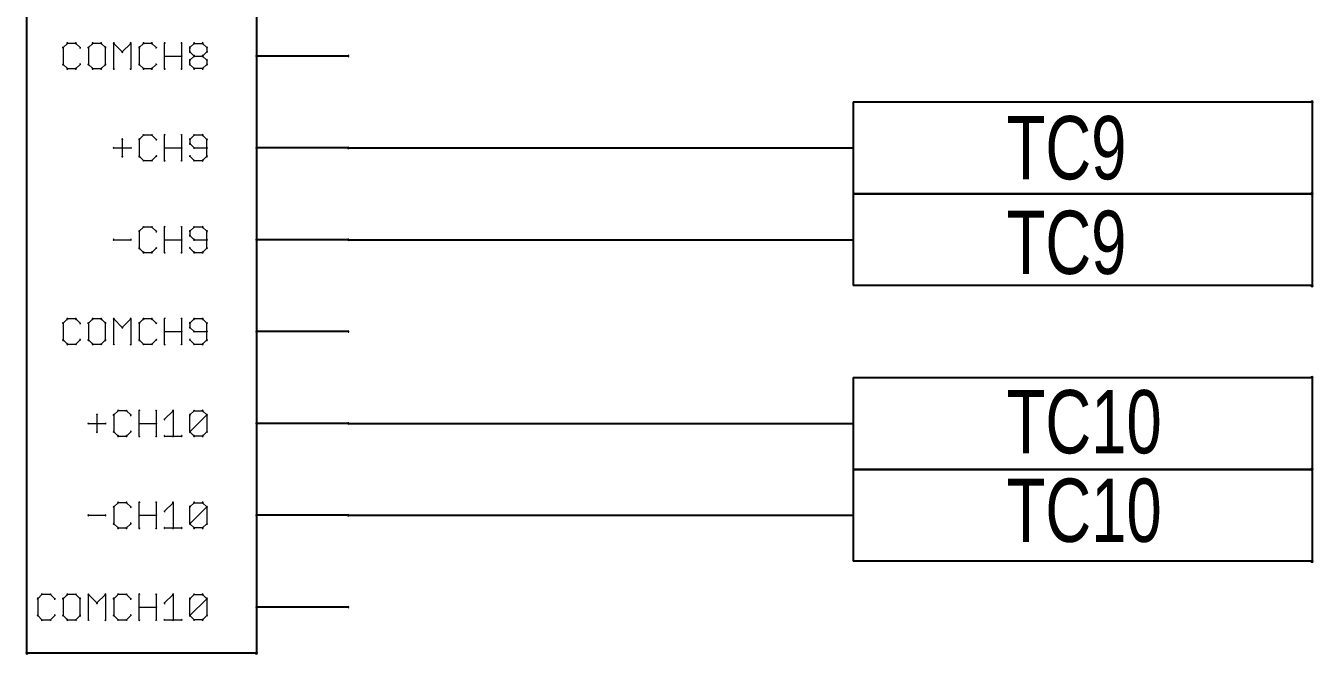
# Paper-space layout 'TEMPERATURE MODULE' of a CAD drawing. Header units: inches. Extents: x 0.5 to 16.2, y 0.3 to 10.6.
# Drawn here: x 9.348 to 12.152, y 2.147 to 3.516 of the extents above; entities that cross this region are included whole.
import ezdxf

# ---------------------------------------------------------------- set-up
doc = ezdxf.new("R2010")
doc.units = ezdxf.units.IN
doc.header["$MEASUREMENT"] = 0
for name, color, linetype in [('94', 14, 'Continuous'), ('TEXT', 4, 'Continuous'), ('THIN_RED', 1, 'Continuous')]:
    doc.layers.add(name, color=color, linetype=linetype)
doc.styles.add('SLDTEXTSTYLE2', font='TXT', dxfattribs={"width": 0.75})

psp = doc.layouts.new('TEMPERATURE MODULE')

# ---------------------------------------------------------------- linework, layer by layer
at = {"layer": '94', "lineweight": 25}
for p, q in [((9.35, 2.15), (9.35, 8.15)), ((9.85, 8.15), (9.85, 2.15)), ((10.05, 3.45), (9.85, 3.45)), ((11.15, 3.35), (12.15, 3.35)), ((12.15, 3.35), (12.15, 3.15)), ((10.05, 3.25), (9.85, 3.25)), ((12.15, 3.15), (11.15, 3.15)), ((11.15, 3.15), (12.15, 3.15)), ((12.15, 3.15), (12.15, 2.95)), ((10.05, 3.05), (9.85, 3.05)), ((12.15, 2.95), (11.15, 2.95)), ((10.05, 2.85), (9.85, 2.85)), ((11.15, 2.75), (12.15, 2.75)), ((12.15, 2.75), (12.15, 2.55)), ((10.05, 2.65), (9.85, 2.65)), ((12.15, 2.55), (11.15, 2.55)), ((11.15, 2.55), (12.15, 2.55)), ((12.15, 2.55), (12.15, 2.35)), ((10.05, 2.45), (9.85, 2.45)), ((12.15, 2.35), (11.15, 2.35)), ((10.05, 2.25), (9.85, 2.25)), ((9.85, 2.15), (9.35, 2.15))]:
    psp.add_line(p, q, dxfattribs=at)
at = {"layer": '94', "lineweight": 18}
for centre, radius, start, end in [((9.85, 3.45), 0.0015, 90, 270), ((10.05, 3.45), 0.0015, 270, 90), ((12.15, 3.35), 0.0025, 0, 180), ((12.15, 3.35), 0.0025, 270, 90), ((9.85, 3.25), 0.0015, 90, 270), ((10.05, 3.25), 0.0015, 270, 90), ((12.15, 3.15), 0.0025, 0, 180), ((12.15, 3.15), 0.0025, 180, 0), ((12.15, 3.15), 0.0025, 270, 90), ((12.15, 3.15), 0.0025, 270, 90), ((9.85, 3.05), 0.0015, 90, 270), ((10.05, 3.05), 0.0015, 270, 90), ((12.15, 2.95), 0.0025, 180, 0), ((12.15, 2.95), 0.0025, 270, 90), ((9.85, 2.85), 0.0015, 90, 270), ((10.05, 2.85), 0.0015, 270, 90), ((12.15, 2.75), 0.0025, 0, 180), ((12.15, 2.75), 0.0025, 270, 90), ((9.85, 2.65), 0.0015, 90, 270), ((10.05, 2.65), 0.0015, 270, 90), ((12.15, 2.55), 0.0025, 0, 180), ((12.15, 2.55), 0.0025, 180, 0), ((12.15, 2.55), 0.0025, 270, 90), ((12.15, 2.55), 0.0025, 270, 90), ((9.85, 2.45), 0.0015, 90, 270), ((10.05, 2.45), 0.0015, 270, 90), ((12.15, 2.35), 0.0025, 180, 0), ((12.15, 2.35), 0.0025, 270, 90), ((9.85, 2.25), 0.0015, 90, 270), ((10.05, 2.25), 0.0015, 270, 90), ((9.35, 2.15), 0.0025, 90, 270), ((9.35, 2.15), 0.0025, 180, 0), ((9.85, 2.15), 0.0025, 180, 0), ((9.85, 2.15), 0.0025, 270, 90)]:
    psp.add_arc(centre, radius, start, end, dxfattribs=at)
at = {"layer": 'TEXT', "lineweight": 18}
for p, q in [((9.4382, 3.4775), (9.429, 3.4684)), ((9.429, 3.4684), (9.429, 3.4317)), ((9.4565, 3.4775), (9.4382, 3.4775)), ((9.4657, 3.4684), (9.4565, 3.4775)), ((9.4934, 3.4775), (9.4843, 3.4684)), ((9.4843, 3.4684), (9.4843, 3.4317)), ((9.5118, 3.4775), (9.4934, 3.4775)), ((9.521, 3.4684), (9.5118, 3.4775)), ((9.521, 3.4317), (9.521, 3.4684)), ((9.5395, 3.4225), (9.5395, 3.4775)), ((9.5395, 3.4775), (9.5579, 3.4592)), ((9.5579, 3.4592), (9.5762, 3.4775)), ((9.5762, 3.4775), (9.5762, 3.4225)), ((9.6039, 3.4775), (9.5948, 3.4684)), ((9.5948, 3.4684), (9.5948, 3.4317)), ((9.6223, 3.4775), (9.6039, 3.4775)), ((9.6315, 3.4684), (9.6223, 3.4775)), ((9.65, 3.4225), (9.65, 3.4775)), ((9.6867, 3.4775), (9.6867, 3.4225)), ((9.7053, 3.4684), (9.7144, 3.4775)), ((9.7053, 3.4592), (9.7053, 3.4684)), ((9.7144, 3.45), (9.7053, 3.4592)), ((9.7144, 3.4775), (9.7328, 3.4775)), ((9.7328, 3.4775), (9.742, 3.4684)), ((9.742, 3.4592), (9.7328, 3.45)), ((9.742, 3.4684), (9.742, 3.4592)), ((9.429, 3.4317), (9.4382, 3.4225)), ((9.4382, 3.4225), (9.4565, 3.4225)), ((9.4565, 3.4225), (9.4657, 3.4317)), ((9.4843, 3.4317), (9.4934, 3.4225)), ((9.4934, 3.4225), (9.5118, 3.4225)), ((9.5118, 3.4225), (9.521, 3.4317)), ((9.5948, 3.4317), (9.6039, 3.4225)), ((9.6039, 3.4225), (9.6223, 3.4225)), ((9.6223, 3.4225), (9.6315, 3.4317)), ((9.65, 3.45), (9.6867, 3.45)), ((9.7053, 3.4408), (9.7144, 3.45)), ((9.7053, 3.4317), (9.7053, 3.4408)), ((9.7144, 3.4225), (9.7053, 3.4317)), ((9.7144, 3.45), (9.7328, 3.45)), ((9.7328, 3.4225), (9.7144, 3.4225)), ((9.7328, 3.45), (9.742, 3.4408)), ((9.742, 3.4317), (9.7328, 3.4225)), ((9.742, 3.4408), (9.742, 3.4317)), ((9.5579, 3.2684), (9.5579, 3.2317)), ((9.6039, 3.2775), (9.5948, 3.2684)), ((9.5948, 3.2684), (9.5948, 3.2317)), ((9.6223, 3.2775), (9.6039, 3.2775)), ((9.6315, 3.2684), (9.6223, 3.2775)), ((9.65, 3.2225), (9.65, 3.2775)), ((9.6867, 3.2775), (9.6867, 3.2225)), ((9.7144, 3.2775), (9.7053, 3.2684)), ((9.7053, 3.2684), (9.7053, 3.2592)), ((9.7053, 3.2592), (9.7144, 3.25)), ((9.7328, 3.2775), (9.7144, 3.2775)), ((9.742, 3.2684), (9.7328, 3.2775)), ((9.742, 3.2317), (9.742, 3.2684)), ((9.5395, 3.25), (9.5762, 3.25)), ((9.5948, 3.2317), (9.6039, 3.2225)), ((9.6223, 3.2225), (9.6315, 3.2317)), ((9.65, 3.25), (9.6867, 3.25)), ((9.7053, 3.2317), (9.7144, 3.2225)), ((9.7144, 3.25), (9.742, 3.25)), ((9.7328, 3.2225), (9.742, 3.2317)), ((9.6039, 3.2225), (9.6223, 3.2225)), ((9.7144, 3.2225), (9.7328, 3.2225)), ((9.6039, 3.0775), (9.5948, 3.0684)), ((9.5948, 3.0684), (9.5948, 3.0317)), ((9.6223, 3.0775), (9.6039, 3.0775)), ((9.6315, 3.0684), (9.6223, 3.0775)), ((9.65, 3.0225), (9.65, 3.0775)), ((9.6867, 3.0775), (9.6867, 3.0225)), ((9.7144, 3.0775), (9.7053, 3.0684)), ((9.7053, 3.0684), (9.7053, 3.0592)), ((9.7053, 3.0592), (9.7144, 3.05)), ((9.7328, 3.0775), (9.7144, 3.0775)), ((9.742, 3.0684), (9.7328, 3.0775)), ((9.742, 3.0317), (9.742, 3.0684)), ((9.5395, 3.05), (9.5762, 3.05)), ((9.5948, 3.0317), (9.6039, 3.0225)), ((9.6223, 3.0225), (9.6315, 3.0317)), ((9.65, 3.05), (9.6867, 3.05)), ((9.7053, 3.0317), (9.7144, 3.0225)), ((9.7144, 3.05), (9.742, 3.05)), ((9.7328, 3.0225), (9.742, 3.0317)), ((9.6039, 3.0225), (9.6223, 3.0225)), ((9.7144, 3.0225), (9.7328, 3.0225)), ((9.4382, 2.8775), (9.429, 2.8684)), ((9.429, 2.8684), (9.429, 2.8317)), ((9.4565, 2.8775), (9.4382, 2.8775)), ((9.4657, 2.8684), (9.4565, 2.8775)), ((9.4934, 2.8775), (9.4843, 2.8684)), ((9.4843, 2.8684), (9.4843, 2.8317)), ((9.5118, 2.8775), (9.4934, 2.8775)), ((9.521, 2.8684), (9.5118, 2.8775)), ((9.521, 2.8317), (9.521, 2.8684)), ((9.5395, 2.8225), (9.5395, 2.8775)), ((9.5395, 2.8775), (9.5579, 2.8592)), ((9.5579, 2.8592), (9.5762, 2.8775)), ((9.5762, 2.8775), (9.5762, 2.8225)), ((9.6039, 2.8775), (9.5948, 2.8684)), ((9.5948, 2.8684), (9.5948, 2.8317)), ((9.6223, 2.8775), (9.6039, 2.8775)), ((9.6315, 2.8684), (9.6223, 2.8775)), ((9.65, 2.8225), (9.65, 2.8775)), ((9.6867, 2.8775), (9.6867, 2.8225)), ((9.7144, 2.8775), (9.7053, 2.8684)), ((9.7053, 2.8684), (9.7053, 2.8592)), ((9.7328, 2.8775), (9.7144, 2.8775)), ((9.742, 2.8684), (9.7328, 2.8775)), ((9.742, 2.8317), (9.742, 2.8684)), ((9.65, 2.85), (9.6867, 2.85)), ((9.7053, 2.8592), (9.7144, 2.85)), ((9.7144, 2.85), (9.742, 2.85)), ((9.429, 2.8317), (9.4382, 2.8225)), ((9.4382, 2.8225), (9.4565, 2.8225)), ((9.4565, 2.8225), (9.4657, 2.8317)), ((9.4843, 2.8317), (9.4934, 2.8225)), ((9.4934, 2.8225), (9.5118, 2.8225)), ((9.5118, 2.8225), (9.521, 2.8317)), ((9.5948, 2.8317), (9.6039, 2.8225)), ((9.6039, 2.8225), (9.6223, 2.8225)), ((9.6223, 2.8225), (9.6315, 2.8317)), ((9.7053, 2.8317), (9.7144, 2.8225)), ((9.7144, 2.8225), (9.7328, 2.8225)), ((9.7328, 2.8225), (9.742, 2.8317)), ((9.5026, 2.6684), (9.5026, 2.6317)), ((9.5487, 2.6775), (9.5395, 2.6684)), ((9.5395, 2.6684), (9.5395, 2.6317)), ((9.567, 2.6775), (9.5487, 2.6775)), ((9.5762, 2.6684), (9.567, 2.6775)), ((9.5948, 2.6225), (9.5948, 2.6775)), ((9.6315, 2.6775), (9.6315, 2.6225)), ((9.65, 2.6592), (9.6684, 2.6775)), ((9.6684, 2.6775), (9.6684, 2.6225)), ((9.7053, 2.6684), (9.7144, 2.6775)), ((9.7053, 2.6317), (9.7053, 2.6684)), ((9.7053, 2.6317), (9.742, 2.6684)), ((9.7144, 2.6775), (9.7328, 2.6775)), ((9.7328, 2.6775), (9.742, 2.6684)), ((9.742, 2.6684), (9.742, 2.6317)), ((9.4843, 2.65), (9.521, 2.65)), ((9.5948, 2.65), (9.6315, 2.65)), ((9.5395, 2.6317), (9.5487, 2.6225)), ((9.5487, 2.6225), (9.567, 2.6225)), ((9.567, 2.6225), (9.5762, 2.6317)), ((9.65, 2.6225), (9.6867, 2.6225)), ((9.7144, 2.6225), (9.7053, 2.6317)), ((9.7328, 2.6225), (9.7144, 2.6225)), ((9.742, 2.6317), (9.7328, 2.6225)), ((9.5487, 2.4775), (9.5395, 2.4684)), ((9.567, 2.4775), (9.5487, 2.4775)), ((9.5762, 2.4684), (9.567, 2.4775)), ((9.5948, 2.4225), (9.5948, 2.4775)), ((9.6315, 2.4775), (9.6315, 2.4225)), ((9.65, 2.4592), (9.6684, 2.4775)), ((9.6684, 2.4775), (9.6684, 2.4225)), ((9.7053, 2.4684), (9.7144, 2.4775)), ((9.7144, 2.4775), (9.7328, 2.4775)), ((9.7328, 2.4775), (9.742, 2.4684)), ((9.4843, 2.45), (9.521, 2.45)), ((9.5395, 2.4684), (9.5395, 2.4317)), ((9.5948, 2.45), (9.6315, 2.45)), ((9.7053, 2.4317), (9.7053, 2.4684)), ((9.7053, 2.4317), (9.742, 2.4684)), ((9.742, 2.4684), (9.742, 2.4317)), ((9.5395, 2.4317), (9.5487, 2.4225)), ((9.5487, 2.4225), (9.567, 2.4225)), ((9.567, 2.4225), (9.5762, 2.4317)), ((9.65, 2.4225), (9.6867, 2.4225)), ((9.7144, 2.4225), (9.7053, 2.4317)), ((9.7328, 2.4225), (9.7144, 2.4225)), ((9.742, 2.4317), (9.7328, 2.4225)), ((9.3829, 2.2775), (9.3738, 2.2684)), ((9.4013, 2.2775), (9.3829, 2.2775)), ((9.4105, 2.2684), (9.4013, 2.2775)), ((9.4382, 2.2775), (9.429, 2.2684)), ((9.4565, 2.2775), (9.4382, 2.2775)), ((9.4657, 2.2684), (9.4565, 2.2775)), ((9.4843, 2.2225), (9.4843, 2.2775)), ((9.4843, 2.2775), (9.5026, 2.2592)), ((9.5026, 2.2592), (9.521, 2.2775)), ((9.521, 2.2775), (9.521, 2.2225)), ((9.5487, 2.2775), (9.5395, 2.2684)), ((9.567, 2.2775), (9.5487, 2.2775)), ((9.5762, 2.2684), (9.567, 2.2775)), ((9.5948, 2.2225), (9.5948, 2.2775)), ((9.6315, 2.2775), (9.6315, 2.2225)), ((9.65, 2.2592), (9.6684, 2.2775)), ((9.6684, 2.2775), (9.6684, 2.2225)), ((9.7053, 2.2684), (9.7144, 2.2775)), ((9.7144, 2.2775), (9.7328, 2.2775)), ((9.7328, 2.2775), (9.742, 2.2684)), ((9.3738, 2.2684), (9.3738, 2.2317)), ((9.429, 2.2684), (9.429, 2.2317)), ((9.4657, 2.2317), (9.4657, 2.2684)), ((9.5395, 2.2684), (9.5395, 2.2317)), ((9.5948, 2.25), (9.6315, 2.25)), ((9.7053, 2.2317), (9.7053, 2.2684)), ((9.7053, 2.2317), (9.742, 2.2684)), ((9.742, 2.2684), (9.742, 2.2317)), ((9.3738, 2.2317), (9.3829, 2.2225)), ((9.3829, 2.2225), (9.4013, 2.2225)), ((9.4013, 2.2225), (9.4105, 2.2317)), ((9.429, 2.2317), (9.4382, 2.2225)), ((9.4382, 2.2225), (9.4565, 2.2225)), ((9.4565, 2.2225), (9.4657, 2.2317)), ((9.5395, 2.2317), (9.5487, 2.2225)), ((9.5487, 2.2225), (9.567, 2.2225)), ((9.567, 2.2225), (9.5762, 2.2317)), ((9.65, 2.2225), (9.6867, 2.2225)), ((9.7144, 2.2225), (9.7053, 2.2317)), ((9.7328, 2.2225), (9.7144, 2.2225)), ((9.742, 2.2317), (9.7328, 2.2225))]:
    psp.add_line(p, q, dxfattribs=at)
for centre, radius, start, end in [((9.4382, 3.4775), 0.00125, 90, 270), ((9.4382, 3.4775), 0.00125, 315, 135), ((9.4565, 3.4775), 0.00125, 45, 225), ((9.4565, 3.4775), 0.00125, 270, 90), ((9.4934, 3.4775), 0.00125, 90, 270), ((9.4934, 3.4775), 0.00125, 315, 135), ((9.5118, 3.4775), 0.00125, 45.0162, 225.0162), ((9.5118, 3.4775), 0.00125, 270, 90), ((9.5395, 3.4775), 0.00125, 0, 180), ((9.5395, 3.4775), 0.00125, 45, 225), ((9.5762, 3.4775), 0.00125, 0, 180), ((9.5762, 3.4775), 0.00125, 315, 135), ((9.6039, 3.4775), 0.00125, 90, 270), ((9.6039, 3.4775), 0.00125, 315, 135), ((9.6223, 3.4775), 0.00125, 45, 225), ((9.6223, 3.4775), 0.00125, 270, 90), ((9.65, 3.4775), 0.00125, 0, 180), ((9.6867, 3.4775), 0.00125, 0, 180), ((9.7144, 3.4775), 0.00125, 90, 270), ((9.7144, 3.4775), 0.00125, 315, 135), ((9.7328, 3.4775), 0.00125, 45, 225), ((9.7328, 3.4775), 0.00125, 270, 90), ((9.429, 3.4684), 0.00125, 0, 180), ((9.429, 3.4684), 0.00125, 135.0162, 315.0162), ((9.4657, 3.4684), 0.00125, 224.9838, 44.9838), ((9.4843, 3.4684), 0.00125, 0, 180), ((9.4843, 3.4684), 0.00125, 135.0162, 315.0162), ((9.521, 3.4684), 0.00125, 0, 180), ((9.521, 3.4684), 0.00125, 224.9838, 44.9838), ((9.5579, 3.4592), 0.00125, 135, 315), ((9.5579, 3.4592), 0.00125, 225, 45), ((9.5948, 3.4684), 0.00125, 0, 180), ((9.5948, 3.4684), 0.00125, 135.0162, 315.0162), ((9.6315, 3.4684), 0.00125, 224.9838, 44.9838), ((9.65, 3.45), 0.00125, 90, 270), ((9.6867, 3.45), 0.00125, 270, 90), ((9.7053, 3.4684), 0.00125, 0, 180), ((9.7053, 3.4684), 0.00125, 135, 315), ((9.7053, 3.4592), 0.00125, 45.0162, 225.0162), ((9.7053, 3.4592), 0.00125, 180, 0), ((9.7144, 3.45), 0.00125, 90, 270), ((9.7144, 3.45), 0.00125, 315.0162, 135.0162), ((9.7144, 3.45), 0.00125, 224.9838, 44.9838), ((9.7328, 3.45), 0.00125, 44.9838, 224.9838), ((9.7328, 3.45), 0.00125, 135.0162, 315.0162), ((9.7328, 3.45), 0.00125, 270, 90), ((9.742, 3.4684), 0.00125, 0, 180), ((9.742, 3.4592), 0.00125, 180, 0), ((9.742, 3.4684), 0.00125, 225, 45), ((9.742, 3.4592), 0.00125, 314.9838, 134.9838), ((9.429, 3.4317), 0.00125, 44.9838, 224.9838), ((9.429, 3.4317), 0.00125, 180, 0), ((9.4382, 3.4225), 0.00125, 90, 270), ((9.4382, 3.4225), 0.00125, 225, 45), ((9.4565, 3.4225), 0.00125, 135, 315), ((9.4565, 3.4225), 0.00125, 270, 90), ((9.4657, 3.4317), 0.00125, 315.0162, 135.0162), ((9.4843, 3.4317), 0.00125, 44.9838, 224.9838), ((9.4843, 3.4317), 0.00125, 180, 0), ((9.4934, 3.4225), 0.00125, 90, 270), ((9.4934, 3.4225), 0.00125, 225, 45), ((9.5118, 3.4225), 0.00125, 134.9838, 314.9838), ((9.5118, 3.4225), 0.00125, 270, 90), ((9.521, 3.4317), 0.00125, 180, 0), ((9.521, 3.4317), 0.00125, 315.0162, 135.0162), ((9.5395, 3.4225), 0.00125, 180, 0), ((9.5762, 3.4225), 0.00125, 180, 0), ((9.5948, 3.4317), 0.00125, 44.9838, 224.9838), ((9.5948, 3.4317), 0.00125, 180, 0), ((9.6039, 3.4225), 0.00125, 90, 270), ((9.6039, 3.4225), 0.00125, 225, 45), ((9.6223, 3.4225), 0.00125, 135, 315), ((9.6223, 3.4225), 0.00125, 270, 90), ((9.6315, 3.4317), 0.00125, 315.0162, 135.0162), ((9.65, 3.4225), 0.00125, 180, 0), ((9.6867, 3.4225), 0.00125, 180, 0), ((9.7053, 3.4408), 0.00125, 0, 180), ((9.7053, 3.4408), 0.00125, 134.9838, 314.9838), ((9.7053, 3.4317), 0.00125, 45, 225), ((9.7053, 3.4317), 0.00125, 180, 0), ((9.7144, 3.4225), 0.00125, 90, 270), ((9.7144, 3.4225), 0.00125, 225, 45), ((9.7328, 3.4225), 0.00125, 135, 315), ((9.7328, 3.4225), 0.00125, 270, 90), ((9.742, 3.4408), 0.00125, 0, 180), ((9.742, 3.4317), 0.00125, 180, 0), ((9.742, 3.4408), 0.00125, 225.0162, 45.0162), ((9.742, 3.4317), 0.00125, 315, 135), ((9.5579, 3.2684), 0.00125, 0, 180), ((9.5948, 3.2684), 0.00125, 0, 180), ((9.5948, 3.2684), 0.00125, 135.0162, 315.0162), ((9.6039, 3.2775), 0.00125, 90, 270), ((9.6039, 3.2775), 0.00125, 315, 135), ((9.6223, 3.2775), 0.00125, 45, 225), ((9.6223, 3.2775), 0.00125, 270, 90), ((9.6315, 3.2684), 0.00125, 224.9838, 44.9838), ((9.65, 3.2775), 0.00125, 0, 180), ((9.6867, 3.2775), 0.00125, 0, 180), ((9.7053, 3.2684), 0.00125, 0, 180), ((9.7053, 3.2684), 0.00125, 135.0162, 315.0162), ((9.7053, 3.2592), 0.00125, 45, 225), ((9.7053, 3.2592), 0.00125, 180, 0), ((9.7144, 3.2775), 0.00125, 90, 270), ((9.7144, 3.2775), 0.00125, 315, 135), ((9.7328, 3.2775), 0.00125, 45, 225), ((9.7328, 3.2775), 0.00125, 270, 90), ((9.742, 3.2684), 0.00125, 0, 180), ((9.742, 3.2684), 0.00125, 224.9838, 44.9838), ((9.5395, 3.25), 0.00125, 90, 270), ((9.5579, 3.2317), 0.00125, 180, 0), ((9.5762, 3.25), 0.00125, 270, 90), ((9.5948, 3.2317), 0.00125, 44.9838, 224.9838), ((9.5948, 3.2317), 0.00125, 180, 0), ((9.6315, 3.2317), 0.00125, 315.0162, 135.0162), ((9.65, 3.25), 0.00125, 90, 270), ((9.6867, 3.25), 0.00125, 270, 90), ((9.7053, 3.2317), 0.00125, 44.9838, 224.9838), ((9.7144, 3.25), 0.00125, 90, 270), ((9.7144, 3.25), 0.00125, 224.9838, 44.9838), ((9.742, 3.2317), 0.00125, 180, 0), ((9.742, 3.2317), 0.00125, 315.0162, 135.0162), ((9.742, 3.25), 0.00125, 270, 90), ((10.05, 3.25), 0.0015, 90, 270), ((9.6039, 3.2225), 0.00125, 90, 270), ((9.6039, 3.2225), 0.00125, 225, 45), ((9.6223, 3.2225), 0.00125, 135, 315), ((9.6223, 3.2225), 0.00125, 270, 90), ((9.65, 3.2225), 0.00125, 180, 0), ((9.6867, 3.2225), 0.00125, 180, 0), ((9.7144, 3.2225), 0.00125, 90, 270), ((9.7144, 3.2225), 0.00125, 225, 45), ((9.7328, 3.2225), 0.00125, 135, 315), ((9.7328, 3.2225), 0.00125, 270, 90), ((9.5948, 3.0684), 0.00125, 0, 180), ((9.5948, 3.0684), 0.00125, 135.0162, 315.0162), ((9.6039, 3.0775), 0.00125, 90, 270), ((9.6039, 3.0775), 0.00125, 315, 135), ((9.6223, 3.0775), 0.00125, 45, 225), ((9.6223, 3.0775), 0.00125, 270, 90), ((9.6315, 3.0684), 0.00125, 224.9838, 44.9838), ((9.65, 3.0775), 0.00125, 0, 180), ((9.6867, 3.0775), 0.00125, 0, 180), ((9.7053, 3.0684), 0.00125, 0, 180), ((9.7053, 3.0684), 0.00125, 135.0162, 315.0162), ((9.7053, 3.0592), 0.00125, 45, 225), ((9.7053, 3.0592), 0.00125, 180, 0), ((9.7144, 3.0775), 0.00125, 90, 270), ((9.7144, 3.0775), 0.00125, 315, 135), ((9.7328, 3.0775), 0.00125, 45, 225), ((9.7328, 3.0775), 0.00125, 270, 90), ((9.742, 3.0684), 0.00125, 0, 180), ((9.742, 3.0684), 0.00125, 224.9838, 44.9838), ((9.5395, 3.05), 0.00125, 90, 270), ((9.5762, 3.05), 0.00125, 270, 90), ((9.5948, 3.0317), 0.00125, 44.9838, 224.9838), ((9.5948, 3.0317), 0.00125, 180, 0), ((9.6315, 3.0317), 0.00125, 315.0162, 135.0162), ((9.65, 3.05), 0.00125, 90, 270), ((9.6867, 3.05), 0.00125, 270, 90), ((9.7053, 3.0317), 0.00125, 44.9838, 224.9838), ((9.7144, 3.05), 0.00125, 90, 270), ((9.7144, 3.05), 0.00125, 224.9838, 44.9838), ((9.742, 3.0317), 0.00125, 180, 0), ((9.742, 3.0317), 0.00125, 315.0162, 135.0162), ((9.742, 3.05), 0.00125, 270, 90), ((10.05, 3.05), 0.0015, 90, 270), ((9.6039, 3.0225), 0.00125, 90, 270), ((9.6039, 3.0225), 0.00125, 225, 45), ((9.6223, 3.0225), 0.00125, 135, 315), ((9.6223, 3.0225), 0.00125, 270, 90), ((9.65, 3.0225), 0.00125, 180, 0), ((9.6867, 3.0225), 0.00125, 180, 0), ((9.7144, 3.0225), 0.00125, 90, 270), ((9.7144, 3.0225), 0.00125, 225, 45), ((9.7328, 3.0225), 0.00125, 135, 315), ((9.7328, 3.0225), 0.00125, 270, 90), ((9.429, 2.8684), 0.00125, 0, 180), ((9.429, 2.8684), 0.00125, 135.0162, 315.0162), ((9.4382, 2.8775), 0.00125, 90, 270), ((9.4382, 2.8775), 0.00125, 315, 135), ((9.4565, 2.8775), 0.00125, 45, 225), ((9.4565, 2.8775), 0.00125, 270, 90), ((9.4657, 2.8684), 0.00125, 224.9838, 44.9838), ((9.4843, 2.8684), 0.00125, 0, 180), ((9.4843, 2.8684), 0.00125, 135.0162, 315.0162), ((9.4934, 2.8775), 0.00125, 90, 270), ((9.4934, 2.8775), 0.00125, 315, 135), ((9.5118, 2.8775), 0.00125, 45.0162, 225.0162), ((9.5118, 2.8775), 0.00125, 270, 90), ((9.521, 2.8684), 0.00125, 0, 180), ((9.521, 2.8684), 0.00125, 224.9838, 44.9838), ((9.5395, 2.8775), 0.00125, 0, 180), ((9.5395, 2.8775), 0.00125, 45, 225), ((9.5762, 2.8775), 0.00125, 0, 180), ((9.5762, 2.8775), 0.00125, 315, 135), ((9.5948, 2.8684), 0.00125, 0, 180), ((9.5948, 2.8684), 0.00125, 135.0162, 315.0162), ((9.6039, 2.8775), 0.00125, 90, 270), ((9.6039, 2.8775), 0.00125, 315, 135), ((9.6223, 2.8775), 0.00125, 45, 225), ((9.6223, 2.8775), 0.00125, 270, 90), ((9.6315, 2.8684), 0.00125, 224.9838, 44.9838), ((9.65, 2.8775), 0.00125, 0, 180), ((9.6867, 2.8775), 0.00125, 0, 180), ((9.7053, 2.8684), 0.00125, 0, 180), ((9.7053, 2.8684), 0.00125, 135, 315), ((9.7144, 2.8775), 0.00125, 90, 270), ((9.7144, 2.8775), 0.00125, 315, 135), ((9.7328, 2.8775), 0.00125, 45, 225), ((9.7328, 2.8775), 0.00125, 270, 90), ((9.742, 2.8684), 0.00125, 0, 180), ((9.742, 2.8684), 0.00125, 225, 45), ((9.5579, 2.8592), 0.00125, 135, 315), ((9.5579, 2.8592), 0.00125, 225, 45), ((9.65, 2.85), 0.00125, 90, 270), ((9.6867, 2.85), 0.00125, 270, 90), ((9.7053, 2.8592), 0.00125, 45.0162, 225.0162), ((9.7053, 2.8592), 0.00125, 180, 0), ((9.7144, 2.85), 0.00125, 90, 270), ((9.7144, 2.85), 0.00125, 224.9838, 44.9838), ((9.742, 2.85), 0.00125, 270, 90), ((9.429, 2.8317), 0.00125, 44.9838, 224.9838), ((9.429, 2.8317), 0.00125, 180, 0), ((9.4382, 2.8225), 0.00125, 90, 270), ((9.4382, 2.8225), 0.00125, 225, 45), ((9.4565, 2.8225), 0.00125, 135, 315), ((9.4565, 2.8225), 0.00125, 270, 90), ((9.4657, 2.8317), 0.00125, 315.0162, 135.0162), ((9.4843, 2.8317), 0.00125, 44.9838, 224.9838), ((9.4843, 2.8317), 0.00125, 180, 0), ((9.4934, 2.8225), 0.00125, 90, 270), ((9.4934, 2.8225), 0.00125, 225, 45), ((9.5118, 2.8225), 0.00125, 134.9838, 314.9838), ((9.5118, 2.8225), 0.00125, 270, 90), ((9.521, 2.8317), 0.00125, 180, 0), ((9.521, 2.8317), 0.00125, 315.0162, 135.0162), ((9.5395, 2.8225), 0.00125, 180, 0), ((9.5762, 2.8225), 0.00125, 180, 0), ((9.5948, 2.8317), 0.00125, 44.9838, 224.9838), ((9.5948, 2.8317), 0.00125, 180, 0), ((9.6039, 2.8225), 0.00125, 90, 270), ((9.6039, 2.8225), 0.00125, 225, 45), ((9.6223, 2.8225), 0.00125, 135, 315), ((9.6223, 2.8225), 0.00125, 270, 90), ((9.6315, 2.8317), 0.00125, 315.0162, 135.0162), ((9.65, 2.8225), 0.00125, 180, 0), ((9.6867, 2.8225), 0.00125, 180, 0), ((9.7053, 2.8317), 0.00125, 45, 225), ((9.7144, 2.8225), 0.00125, 90, 270), ((9.7144, 2.8225), 0.00125, 225, 45), ((9.7328, 2.8225), 0.00125, 135, 315), ((9.7328, 2.8225), 0.00125, 270, 90), ((9.742, 2.8317), 0.00125, 180, 0), ((9.742, 2.8317), 0.00125, 315, 135), ((9.5026, 2.6684), 0.00125, 0, 180), ((9.5395, 2.6684), 0.00125, 0, 180), ((9.5395, 2.6684), 0.00125, 135.0162, 315.0162), ((9.5487, 2.6775), 0.00125, 90, 270), ((9.5487, 2.6775), 0.00125, 314.9838, 134.9838), ((9.567, 2.6775), 0.00125, 45.0162, 225.0162), ((9.567, 2.6775), 0.00125, 270, 90), ((9.5762, 2.6684), 0.00125, 224.9838, 44.9838), ((9.5948, 2.6775), 0.00125, 0, 180), ((9.6315, 2.6775), 0.00125, 0, 180), ((9.6684, 2.6775), 0.00125, 0, 180), ((9.6684, 2.6775), 0.00125, 315, 135), ((9.7053, 2.6684), 0.00125, 0, 180), ((9.7053, 2.6684), 0.00125, 135, 315), ((9.7144, 2.6775), 0.00125, 90, 270), ((9.7144, 2.6775), 0.00125, 315, 135), ((9.7328, 2.6775), 0.00125, 45, 225), ((9.7328, 2.6775), 0.00125, 270, 90), ((9.742, 2.6684), 0.00125, 0, 180), ((9.742, 2.6684), 0.00125, 315, 135), ((9.742, 2.6684), 0.00125, 225, 45), ((9.4843, 2.65), 0.00125, 90, 270), ((9.521, 2.65), 0.00125, 270, 90), ((9.5948, 2.65), 0.00125, 90, 270), ((9.6315, 2.65), 0.00125, 270, 90), ((9.65, 2.6592), 0.00125, 134.9838, 314.9838), ((10.05, 2.65), 0.0015, 90, 270), ((9.5026, 2.6317), 0.00125, 180, 0), ((9.5395, 2.6317), 0.00125, 44.9838, 224.9838), ((9.5395, 2.6317), 0.00125, 180, 0), ((9.5487, 2.6225), 0.00125, 90, 270), ((9.5487, 2.6225), 0.00125, 225.0162, 45.0162), ((9.567, 2.6225), 0.00125, 134.9838, 314.9838), ((9.567, 2.6225), 0.00125, 270, 90), ((9.5762, 2.6317), 0.00125, 315.0162, 135.0162), ((9.5948, 2.6225), 0.00125, 180, 0), ((9.6315, 2.6225), 0.00125, 180, 0), ((9.65, 2.6225), 0.00125, 90, 270), ((9.6684, 2.6225), 0.00125, 180, 0), ((9.6867, 2.6225), 0.00125, 270, 90), ((9.7053, 2.6317), 0.00125, 45, 225), ((9.7053, 2.6317), 0.00125, 135, 315), ((9.7053, 2.6317), 0.00125, 180, 0), ((9.7144, 2.6225), 0.00125, 90, 270), ((9.7144, 2.6225), 0.00125, 225, 45), ((9.7328, 2.6225), 0.00125, 135, 315), ((9.7328, 2.6225), 0.00125, 270, 90), ((9.742, 2.6317), 0.00125, 180, 0), ((9.742, 2.6317), 0.00125, 315, 135), ((9.5395, 2.4684), 0.00125, 0, 180), ((9.5395, 2.4684), 0.00125, 135.0162, 315.0162), ((9.5487, 2.4775), 0.00125, 90, 270), ((9.5487, 2.4775), 0.00125, 314.9838, 134.9838), ((9.567, 2.4775), 0.00125, 45.0162, 225.0162), ((9.567, 2.4775), 0.00125, 270, 90), ((9.5762, 2.4684), 0.00125, 224.9838, 44.9838), ((9.5948, 2.4775), 0.00125, 0, 180), ((9.6315, 2.4775), 0.00125, 0, 180), ((9.6684, 2.4775), 0.00125, 0, 180), ((9.6684, 2.4775), 0.00125, 315, 135), ((9.7053, 2.4684), 0.00125, 0, 180), ((9.7053, 2.4684), 0.00125, 135, 315), ((9.7144, 2.4775), 0.00125, 90, 270), ((9.7144, 2.4775), 0.00125, 315, 135), ((9.7328, 2.4775), 0.00125, 45, 225), ((9.7328, 2.4775), 0.00125, 270, 90), ((9.742, 2.4684), 0.00125, 0, 180), ((9.742, 2.4684), 0.00125, 315, 135), ((9.742, 2.4684), 0.00125, 225, 45), ((9.4843, 2.45), 0.00125, 90, 270), ((9.521, 2.45), 0.00125, 270, 90), ((9.5948, 2.45), 0.00125, 90, 270), ((9.6315, 2.45), 0.00125, 270, 90), ((9.65, 2.4592), 0.00125, 134.9838, 314.9838), ((10.05, 2.45), 0.0015, 90, 270), ((9.5395, 2.4317), 0.00125, 44.9838, 224.9838), ((9.5395, 2.4317), 0.00125, 180, 0), ((9.5487, 2.4225), 0.00125, 90, 270), ((9.5487, 2.4225), 0.00125, 225.0162, 45.0162), ((9.567, 2.4225), 0.00125, 134.9838, 314.9838), ((9.567, 2.4225), 0.00125, 270, 90), ((9.5762, 2.4317), 0.00125, 315.0162, 135.0162), ((9.5948, 2.4225), 0.00125, 180, 0), ((9.6315, 2.4225), 0.00125, 180, 0), ((9.65, 2.4225), 0.00125, 90, 270), ((9.6684, 2.4225), 0.00125, 180, 0), ((9.6867, 2.4225), 0.00125, 270, 90), ((9.7053, 2.4317), 0.00125, 45, 225), ((9.7053, 2.4317), 0.00125, 135, 315), ((9.7053, 2.4317), 0.00125, 180, 0), ((9.7144, 2.4225), 0.00125, 90, 270), ((9.7144, 2.4225), 0.00125, 225, 45), ((9.7328, 2.4225), 0.00125, 135, 315), ((9.7328, 2.4225), 0.00125, 270, 90), ((9.742, 2.4317), 0.00125, 180, 0), ((9.742, 2.4317), 0.00125, 315, 135), ((9.3829, 2.2775), 0.00125, 90, 270), ((9.3829, 2.2775), 0.00125, 315, 135), ((9.4013, 2.2775), 0.00125, 45, 225), ((9.4013, 2.2775), 0.00125, 270, 90), ((9.4382, 2.2775), 0.00125, 90, 270), ((9.4382, 2.2775), 0.00125, 315, 135), ((9.4565, 2.2775), 0.00125, 45, 225), ((9.4565, 2.2775), 0.00125, 270, 90), ((9.4843, 2.2775), 0.00125, 0, 180), ((9.4843, 2.2775), 0.00125, 45, 225), ((9.521, 2.2775), 0.00125, 0, 180), ((9.521, 2.2775), 0.00125, 315, 135), ((9.5487, 2.2775), 0.00125, 90, 270), ((9.5487, 2.2775), 0.00125, 314.9838, 134.9838), ((9.567, 2.2775), 0.00125, 45.0162, 225.0162), ((9.567, 2.2775), 0.00125, 270, 90), ((9.5948, 2.2775), 0.00125, 0, 180), ((9.6315, 2.2775), 0.00125, 0, 180), ((9.6684, 2.2775), 0.00125, 0, 180), ((9.6684, 2.2775), 0.00125, 315, 135), ((9.7144, 2.2775), 0.00125, 90, 270), ((9.7144, 2.2775), 0.00125, 315, 135), ((9.7328, 2.2775), 0.00125, 45, 225), ((9.7328, 2.2775), 0.00125, 270, 90), ((9.3738, 2.2684), 0.00125, 0, 180), ((9.3738, 2.2684), 0.00125, 135, 315), ((9.4105, 2.2684), 0.00125, 225, 45), ((9.429, 2.2684), 0.00125, 0, 180), ((9.429, 2.2684), 0.00125, 135.0162, 315.0162), ((9.4657, 2.2684), 0.00125, 0, 180), ((9.4657, 2.2684), 0.00125, 224.9838, 44.9838), ((9.5026, 2.2592), 0.00125, 135, 315), ((9.5026, 2.2592), 0.00125, 225, 45), ((9.5395, 2.2684), 0.00125, 0, 180), ((9.5395, 2.2684), 0.00125, 135.0162, 315.0162), ((9.5762, 2.2684), 0.00125, 224.9838, 44.9838), ((9.5948, 2.25), 0.00125, 90, 270), ((9.6315, 2.25), 0.00125, 270, 90), ((9.65, 2.2592), 0.00125, 134.9838, 314.9838), ((9.7053, 2.2684), 0.00125, 0, 180), ((9.7053, 2.2684), 0.00125, 135, 315), ((9.742, 2.2684), 0.00125, 0, 180), ((9.742, 2.2684), 0.00125, 315, 135), ((9.742, 2.2684), 0.00125, 225, 45), ((9.3738, 2.2317), 0.00125, 45, 225), ((9.3738, 2.2317), 0.00125, 180, 0), ((9.3829, 2.2225), 0.00125, 90, 270), ((9.3829, 2.2225), 0.00125, 225, 45), ((9.4013, 2.2225), 0.00125, 135, 315), ((9.4013, 2.2225), 0.00125, 270, 90), ((9.4105, 2.2317), 0.00125, 315, 135), ((9.429, 2.2317), 0.00125, 44.9838, 224.9838), ((9.429, 2.2317), 0.00125, 180, 0), ((9.4382, 2.2225), 0.00125, 90, 270), ((9.4382, 2.2225), 0.00125, 225, 45), ((9.4565, 2.2225), 0.00125, 135, 315), ((9.4565, 2.2225), 0.00125, 270, 90), ((9.4657, 2.2317), 0.00125, 180, 0), ((9.4657, 2.2317), 0.00125, 315.0162, 135.0162), ((9.4843, 2.2225), 0.00125, 180, 0), ((9.521, 2.2225), 0.00125, 180, 0), ((9.5395, 2.2317), 0.00125, 44.9838, 224.9838), ((9.5395, 2.2317), 0.00125, 180, 0), ((9.5487, 2.2225), 0.00125, 90, 270), ((9.5487, 2.2225), 0.00125, 225.0162, 45.0162), ((9.567, 2.2225), 0.00125, 134.9838, 314.9838), ((9.567, 2.2225), 0.00125, 270, 90), ((9.5762, 2.2317), 0.00125, 315.0162, 135.0162), ((9.5948, 2.2225), 0.00125, 180, 0), ((9.6315, 2.2225), 0.00125, 180, 0), ((9.65, 2.2225), 0.00125, 90, 270), ((9.6684, 2.2225), 0.00125, 180, 0), ((9.6867, 2.2225), 0.00125, 270, 90), ((9.7053, 2.2317), 0.00125, 45, 225), ((9.7053, 2.2317), 0.00125, 135, 315), ((9.7053, 2.2317), 0.00125, 180, 0), ((9.7144, 2.2225), 0.00125, 90, 270), ((9.7144, 2.2225), 0.00125, 225, 45), ((9.7328, 2.2225), 0.00125, 135, 315), ((9.7328, 2.2225), 0.00125, 270, 90), ((9.742, 2.2317), 0.00125, 180, 0), ((9.742, 2.2317), 0.00125, 315, 135)]:
    psp.add_arc(centre, radius, start, end, dxfattribs=at)
at = {"layer": 'THIN_RED'}
for p, q in [((11.15, 3.35), (11.15, 2.95)), ((10.05, 3.25), (11.15, 3.25)), ((10.05, 3.05), (11.15, 3.05)), ((11.15, 2.75), (11.15, 2.35)), ((10.05, 2.65), (11.15, 2.65)), ((10.05, 2.45), (11.15, 2.45))]:
    psp.add_line(p, q, dxfattribs=at)

# ---------------------------------------------------------------- texts
at = {"layer": 'TEXT', "char_height": 0.1378, "attachment_point": 1, "style": 'SLDTEXTSTYLE2'}
for s, insert in [('TC9', (11.4844, 3.3193)), ('TC9', (11.4844, 3.1132)), ('TC10', (11.4844, 2.7227)), ('TC10', (11.4844, 2.5299))]:
    psp.add_mtext(s, dxfattribs=dict(at, insert=insert))

doc.saveas('drawing.dxf')
